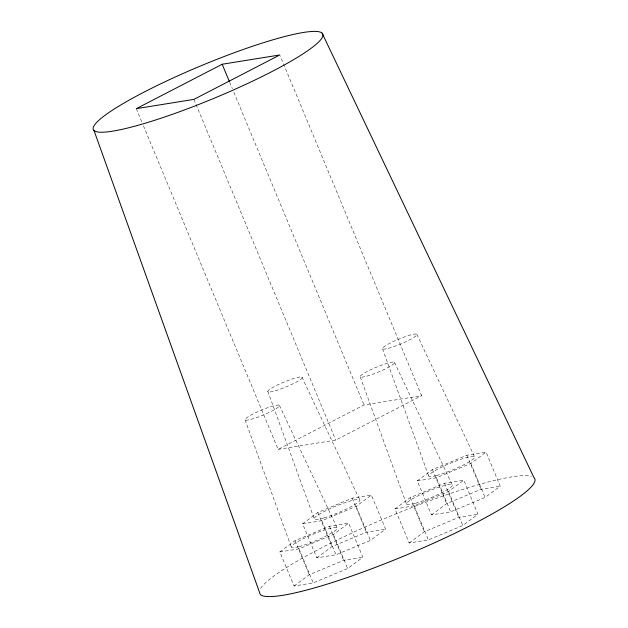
<?xml version="1.0" encoding="UTF-8"?>
<svg xmlns="http://www.w3.org/2000/svg" width="628" height="628" viewBox="0 0 628 628"><rect width="100%" height="100%" fill="white"/><g stroke="black" fill="none" stroke-linecap="round" stroke-linejoin="round"><path stroke-width="0.47" stroke-dasharray="3.14 2.35" d="M302.61 523.799L317.799 512.527L352.198 498.161L371.399 495.068L385.584 529.137L370.394 540.41L335.996 554.775L316.795 557.868L302.61 523.799L321.819 520.706L356.209 506.341L371.399 495.068M279.86 551.934L295.05 540.653L329.449 526.288L348.65 523.195L362.835 557.264L347.645 568.544L313.246 582.91L294.045 586.003L279.86 551.934L299.069 548.841L333.46 534.467L348.65 523.195M417.275 480.867L432.464 469.595L466.863 455.229L486.072 452.136L500.249 486.205L485.059 497.478L450.669 511.851L431.46 514.936L417.275 480.867L436.484 477.775L470.882 463.409L486.072 452.136M316.795 557.868L331.984 546.596L366.383 532.23L385.584 529.137M394.981 508.923L410.17 497.651L444.569 483.285L463.778 480.192L477.955 514.261L462.765 525.534L428.375 539.907L409.166 543L394.981 508.923L414.19 505.83L448.588 491.465L463.778 480.192M294.045 586.003L309.235 574.73L343.626 560.357L362.835 557.264M431.46 514.936L446.649 503.664L481.048 489.298L500.249 486.205M409.166 543L424.355 531.72L458.754 517.354L477.955 514.261M143.443 125.828L278.118 449.373L364.005 404.966L421.624 395.687L280.174 55.868M278.118 449.373L335.737 440.102L421.624 395.687M416.866 334.386L474.603 456.925M394.47 362.317L452.176 484.808M279.46 405.468L337.197 528.007M301.95 377.09L359.601 499.55M470.882 463.409L485.059 497.478M466.863 455.229L481.048 489.298M448.588 491.465L462.765 525.534M444.569 483.285L458.754 517.354M436.484 477.775L450.669 511.851M432.464 469.595L446.649 503.664M414.19 505.83L428.375 539.907M410.17 497.651L424.355 531.72M229.699 82.323L232.336 88.65M233.844 92.261L364.005 404.966M193.911 99.381L335.737 440.102M356.209 506.341L370.394 540.41M352.198 498.161L366.383 532.23M333.46 534.467L347.645 568.544M329.449 526.288L343.626 560.357M321.819 520.706L335.996 554.775M317.799 512.527L331.984 546.596M136.292 108.66L141.936 122.217M299.069 548.841L313.246 582.91M295.05 540.653L309.235 574.73M382.468 348.752L428.743 476.079M360.276 376.941L406.583 504.308M267.818 391.268L314.416 519.317M245.046 419.794L291.314 547.114M260.573 588.491A149.111 21.007 -22.6 0 1 391.009 515.902A149.111 21.007 -22.6 0 1 531.484 476.354M275.26 390.804A18.636 2.63 -22.6 0 0 302.186 377.734A18.636 2.63 -22.6 0 0 277.56 384.964A18.636 2.63 -22.6 0 0 275.26 390.804M324.017 517.841A24.853 3.501 -22.6 0 0 359.923 500.406A24.853 3.501 -22.6 0 0 327.086 510.054A24.853 3.501 -22.6 0 0 324.017 517.841M388.332 348.32A18.636 2.63 -22.6 0 0 416.584 335.242A18.636 2.63 -22.6 0 0 394.101 341.145A18.636 2.63 -22.6 0 0 388.332 348.32M436.554 475.498A24.853 3.501 -22.6 0 0 474.226 458.063A24.853 3.501 -22.6 0 0 444.247 465.937A24.853 3.501 -22.6 0 0 436.554 475.498M366.838 376.164A18.636 2.63 -22.6 0 0 394.455 363.062A18.636 2.63 -22.6 0 0 370.834 369.656A18.636 2.63 -22.6 0 0 366.838 376.164M415.328 503.271A24.853 3.501 -22.6 0 0 452.152 485.805A24.853 3.501 -22.6 0 0 420.658 494.597A24.853 3.501 -22.6 0 0 415.328 503.271M250.808 419.41A18.636 2.63 -22.6 0 0 279.138 406.34A18.636 2.63 -22.6 0 0 256.813 412.149A18.636 2.63 -22.6 0 0 250.808 419.41M298.991 546.596A24.853 3.501 -22.6 0 0 336.765 529.168A24.853 3.501 -22.6 0 0 307.006 536.916A24.853 3.501 -22.6 0 0 298.991 546.596"/><path stroke-width="0.94" d="M222.179 64.244L136.292 108.66L193.911 99.381L279.798 54.966L222.179 64.244L229.322 81.42M322.086 33.119L533.996 477.673A149.111 21.007 -22.6 0 1 414.088 551.761A149.111 21.007 -22.6 0 1 260.298 594.535L94.004 130.506M137.383 125.474A124.258 17.506 -22.6 0 0 321.858 38.151A124.258 17.506 -22.6 0 0 164.889 81.813A124.258 17.506 -22.6 0 0 137.383 125.474"/></g></svg>
